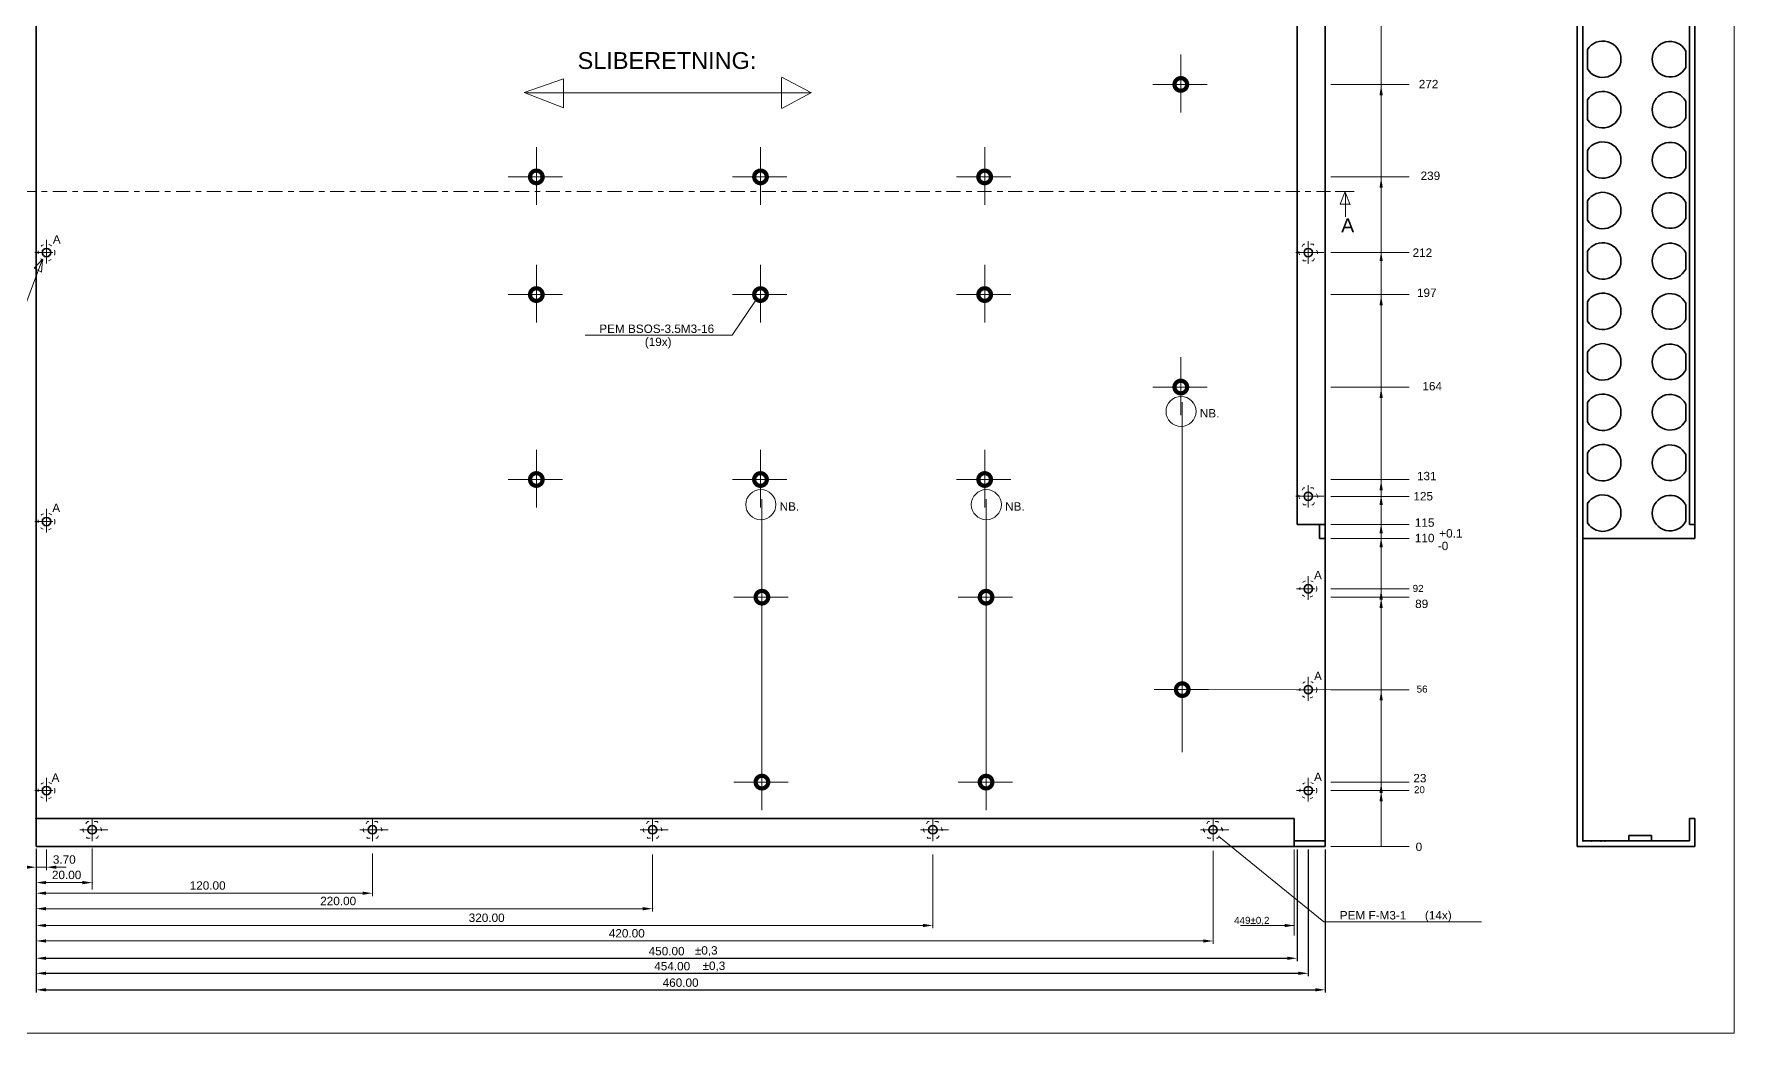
# Model space of a CAD drawing. Extents: x 20 to 965, y 10 to 705.
# Drawn here: x 358 to 965, y 10 to 367 of the extents above; entities that cross this region are included whole.
import ezdxf

# ---------------------------------------------------------------- set-up
doc = ezdxf.new("R2010")
doc.units = 0
doc.header["$MEASUREMENT"] = 0
doc.linetypes.add('CENT', pattern=[11, 5, -2, 2, -2])
doc.linetypes.add('SKJUL1', pattern=[3, 1, -2])
doc.layers.get('DEFPOINTS').update_dxf_attribs({"linetype": 'CONTINUOUS'})
for name, color, linetype, lineweight in [('110-1', 150, 'CONTINUOUS', 20), ('110-1M', 19, 'CONTINUOUS', 35), ('110-2DIM', 150, 'CONTINUOUS', 13)]:
    doc.layers.add(name, color=color, linetype=linetype, lineweight=lineweight)
doc.styles.get("Standard").update_dxf_attribs({"font": 'arial.ttf'})
doc.dimstyles.get("Standard").update_dxf_attribs({"dimtxt": 0.18, "dimasz": 0.18, "dimexe": 0.18, "dimexo": 0.0625, "dimgap": 0.09, "dimtad": 0, "dimtih": 1, "dimtoh": 1, "dimdec": 4, "dimzin": 0, "dimdsep": 46, "dimtxsty": 'Standard', "dimcen": 0.09, "dimadec": 0, "dimazin": 0, "dimtfac": 1, "dimtdec": 4, "dimtofl": 0, "dimtmove": 0, "dimatfit": 3, "dimfxl": 0, "dimtolj": 1, "dimtzin": 0, "dimarcsym": 0})

# ---------------------------------------------------------------- blocks, each defined once
blk = doc.blocks.new('*D54')
at = {"layer": '110-2DIM', "color": 0, "lineweight": -2}
for p, q in [((359.07, 75.53), (359.07, 35.67)), ((809.07, 75.53), (809.07, 35.67)), ((362.57, 36.67), (805.57, 36.67))]:
    blk.add_line(p, q, dxfattribs=at)
at = {"layer": '110-2DIM', "color": 0}
for points in [[(362.57, 37.25), (362.57, 36.09), (359.07, 36.67)], [(805.57, 37.25), (805.57, 36.09), (809.07, 36.67)]]:
    blk.add_solid(points, dxfattribs=at)
at = {"layer": 'DEFPOINTS', "color": 0}
for p in [(359.07, 76.53), (809.07, 76.53), (809.07, 36.67)]:
    blk.add_point(p, dxfattribs=at)
at = {"layer": '110-2DIM', "color": 0, "insert": (584.07, 39.2), "char_height": 3, "attachment_point": 5}
blk.add_mtext('\\A1;450.00', dxfattribs=at)
blk = doc.blocks.new('*D53')
at = {"layer": '110-2DIM', "color": 0, "lineweight": -2}
for p, q in [((359.07, 75.53), (359.07, 30.3)), ((813.07, 75.53), (813.07, 30.3)), ((362.57, 31.3), (809.57, 31.3))]:
    blk.add_line(p, q, dxfattribs=at)
at = {"layer": '110-2DIM', "color": 0}
for points in [[(362.57, 31.89), (362.57, 30.72), (359.07, 31.3)], [(809.57, 31.89), (809.57, 30.72), (813.07, 31.3)]]:
    blk.add_solid(points, dxfattribs=at)
at = {"layer": 'DEFPOINTS', "color": 0}
for p in [(359.07, 76.53), (813.07, 76.53), (813.07, 31.3)]:
    blk.add_point(p, dxfattribs=at)
at = {"layer": '110-2DIM', "color": 0, "insert": (586.07, 33.84), "char_height": 3, "attachment_point": 5}
blk.add_mtext('\\A1;454.00', dxfattribs=at)
blk = doc.blocks.new('*D52')
at = {"layer": '110-2DIM', "color": 0, "lineweight": -2}
for p, q in [((359.07, 75.53), (359.07, 24.42)), ((819.07, 75.53), (819.07, 24.42)), ((362.57, 25.42), (815.57, 25.42))]:
    blk.add_line(p, q, dxfattribs=at)
at = {"layer": '110-2DIM', "color": 0}
for points in [[(362.57, 26), (362.57, 24.83), (359.07, 25.42)], [(815.57, 26), (815.57, 24.83), (819.07, 25.42)]]:
    blk.add_solid(points, dxfattribs=at)
at = {"layer": 'DEFPOINTS', "color": 0}
for p in [(359.07, 76.53), (819.07, 76.53), (819.07, 25.42)]:
    blk.add_point(p, dxfattribs=at)
at = {"layer": '110-2DIM', "color": 0, "insert": (589.07, 27.95), "char_height": 3, "attachment_point": 5}
blk.add_mtext('\\A1;460.00', dxfattribs=at)

msp = doc.modelspace()

# ---------------------------------------------------------------- linework, layer by layer
at = {"layer": '110-1'}
for p in [(965, 705), (20, 10)]:
    msp.add_line(p, (965, 10), dxfattribs=at)
at = {"layer": '110-1M'}
for p, q in [((359.07412, 76.52671), (359.07412, 500.52671)), ((819.07412, 500.52671), (819.07412, 76.52671)), ((909.07767, 76.52671), (909.07767, 500.52671)), ((911.07767, 498.52671), (911.07767, 186.52671)), ((949.07637, 498.52671), (949.07637, 191.52671)), ((951.07637, 500.52671), (951.07637, 186.52671)), ((809.07412, 191.52671), (809.07412, 490.52671)), ((912.66698, 354.06164), (912.66698, 360.99178)), ((947.83637, 354.62844), (947.83637, 360.42499)), ((912.66698, 336.06164), (912.66698, 342.99178)), ((947.83637, 336.62844), (947.83637, 342.42499)), ((912.66698, 318.06164), (912.66698, 324.99178)), ((947.83637, 318.62844), (947.83637, 324.42499)), ((912.66698, 300.06164), (912.66698, 306.99178)), ((947.83637, 300.62844), (947.83637, 306.42499)), ((912.66698, 282.06164), (912.66698, 288.99178)), ((947.83637, 282.62844), (947.83637, 288.42499)), ((912.66698, 264.06164), (912.66698, 270.99178)), ((947.83637, 264.62844), (947.83637, 270.42499)), ((912.66698, 246.06164), (912.66698, 252.99178)), ((947.83637, 246.62844), (947.83637, 252.42499)), ((912.66698, 228.06164), (912.66698, 234.99178)), ((947.83637, 228.62844), (947.83637, 234.42499)), ((912.66698, 210.06164), (912.66698, 216.99178)), ((947.83637, 210.62844), (947.83637, 216.42499)), ((912.66698, 192.06164), (912.66698, 198.99178)), ((947.83637, 192.62844), (947.83637, 198.42499)), ((809.07412, 191.52671), (819.07412, 191.52671)), ((817.07412, 186.52671), (817.07412, 191.52671)), ((949.07637, 191.52671), (951.07637, 191.52671)), ((817.07412, 186.52671), (819.07412, 186.52671)), ((911.07767, 78.52671), (911.07767, 186.52671)), ((911.07767, 186.52671), (951.07637, 186.52671)), ((359.07412, 86.52671), (808.07412, 86.52671)), ((808.07412, 76.52671), (808.07412, 86.52671)), ((949.07767, 86.52671), (949.07767, 78.52671)), ((951.07767, 86.52671), (949.07767, 86.52671)), ((951.07767, 76.52671), (951.07767, 86.52671)), ((927.5137, 78.52671), (927.5137, 80.52671)), ((927.5137, 80.52671), (935.5137, 80.52671)), ((935.5137, 80.52671), (935.5137, 78.52671)), ((819.07412, 76.52671), (359.07412, 76.52671)), ((808.07412, 78.52671), (819.07412, 78.52671)), ((951.07767, 76.52671), (909.07767, 76.52671)), ((949.07767, 78.52671), (911.07767, 78.52671))]:
    msp.add_line(p, q, dxfattribs=at)
at = {"layer": '110-1M', "const_width": 1.5}
for points in [[(765.32764, 348.53092, 1), (769.82764, 348.53092, 1)], [(535.32764, 315.53092, 1), (539.82764, 315.53092, 1)], [(615.32764, 315.53092, 1), (619.82764, 315.53092, 1)], [(695.32764, 315.53092, 1), (699.82764, 315.53092, 1)], [(535.32764, 273.53092, 1), (539.82764, 273.53092, 1)], [(615.32764, 273.53092, 1), (619.82764, 273.53092, 1)], [(695.32764, 273.53092, 1), (699.82764, 273.53092, 1)], [(765.32764, 240.53092, 1), (769.82764, 240.53092, 1)], [(535.32764, 207.53092, 1), (539.82764, 207.53092, 1)], [(615.32764, 207.53092, 1), (619.82764, 207.53092, 1)], [(695.32764, 207.53092, 1), (699.82764, 207.53092, 1)], [(615.82764, 165.53092, 1), (620.32764, 165.53092, 1)], [(695.82764, 165.53092, 1), (700.32764, 165.53092, 1)], [(765.82764, 132.53092, 1), (770.32764, 132.53092, 1)], [(615.82764, 99.53092, 1), (620.32764, 99.53092, 1)], [(695.82764, 99.53092, 1), (700.32764, 99.53092, 1)]]:
    msp.add_lwpolyline(points, format="xyb", close=True, dxfattribs=at)
at = {"layer": '110-1M', "linetype": 'Continuous'}
for centre in [(362.77765, 288.52826), (813.07, 288.53), (813.07, 201.53), (362.77765, 192.52826), (813.07765, 168.52826), (813.07765, 132.52826), (362.77765, 96.52826), (813.07765, 96.52826), (379.07, 82.53), (479.07, 82.53), (579.07, 82.53), (679.07, 82.53), (779.07, 82.53)]:
    msp.add_circle(centre, 1.5, dxfattribs=at)
at = {"layer": '110-1M'}
for centre, radius, start, end in [((918.16637, 357.52671), 6.5, 212.21431948, 147.78568052), ((942.18637, 357.52671), 6.35, 27.15642148, 332.84357852), ((918.16637, 339.52671), 6.5, 212.21431948, 147.78568052), ((942.18637, 339.52671), 6.35, 27.15642148, 332.84357852), ((918.16637, 321.52671), 6.5, 212.21431948, 147.78568052), ((942.18637, 321.52671), 6.35, 27.15642148, 332.84357852), ((918.16637, 303.52671), 6.5, 212.21431948, 147.78568052), ((942.18637, 303.52671), 6.35, 27.15642148, 332.84357852), ((918.16637, 285.52671), 6.5, 212.21431948, 147.78568052), ((942.18637, 285.52671), 6.35, 27.15642148, 332.84357852), ((918.16637, 267.52671), 6.5, 212.21431948, 147.78568052), ((942.18637, 267.52671), 6.35, 27.15642148, 332.84357852), ((918.16637, 249.52671), 6.5, 212.21431948, 147.78568052), ((942.18637, 249.52671), 6.35, 27.15642148, 332.84357852), ((918.16637, 231.52671), 6.5, 212.21431948, 147.78568052), ((942.18637, 231.52671), 6.35, 27.15642148, 332.84357852), ((918.16637, 213.52671), 6.5, 212.21431948, 147.78568052), ((942.18637, 213.52671), 6.35, 27.15642148, 332.84357852), ((918.16637, 195.52671), 6.5, 212.21431948, 147.78568052), ((942.18637, 195.52671), 6.35, 27.15642148, 332.84357852)]:
    msp.add_arc(centre, radius, start, end, dxfattribs=at)
at = {"layer": '110-1M', "color": 0, "linetype": 'ByBlock'}
for p in [(359.07412, 96.51826), (359.07412, 86.52671), (379.07412, 76.52671), (911.07767, 78.52671), (911.07767, 78.52671), (911.07767, 78.52671), (911.07767, 78.52671), (914.07767, 78.52671), (917.37767, 78.52671), (917.67767, 78.52671), (918.92767, 78.52671)]:
    msp.add_point(p, dxfattribs=at)
at = {"layer": '110-2DIM'}
for p, q in [((839.07412, 76.52671), (839.07412, 483.52671)), ((533.18412, 345.65667), (547.30412, 350.56667)), ((547.30412, 350.56667), (547.30412, 340.12667)), ((625.06412, 350.99667), (625.06412, 340.01667)), ((635.51412, 345.70667), (625.22412, 351.06667)), ((821.07412, 348.52671), (849.07412, 348.52671)), ((547.30412, 340.12667), (533.18412, 345.65667)), ((533.88412, 345.50667), (635.39412, 345.50667)), ((635.72412, 345.70667), (625.22412, 339.91667)), ((821.07412, 315.52671), (849.07412, 315.52671)), ((361.28412, 286.17671), (348.46412, 251.74671)), ((358.37412, 282.96671), (361.28412, 286.17671)), ((361.28412, 285.88671), (360.99412, 281.50671)), ((821.07412, 288.52671), (849.07412, 288.52671)), ((360.99412, 281.50671), (358.37412, 282.96671)), ((821.07412, 273.52671), (849.07412, 273.52671)), ((615.87136, 271.52736), (607.43, 259.0619)), ((607.43, 259.0619), (555.05526, 259.0619)), ((821.07412, 240.52671), (849.07412, 240.52671)), ((768.07764, 155.53092), (768.07764, 235.18645)), ((821.07412, 207.52671), (849.07412, 207.52671)), ((618.07764, 176.17877), (618.07764, 200.56793)), ((698.07764, 176.17877), (698.07764, 200.56793)), ((821.07412, 201.52671), (849.07412, 201.52671)), ((821.07412, 191.52671), (849.07412, 191.52671)), ((821.07412, 186.52671), (849.07412, 186.52671)), ((821.07412, 168.52671), (849.07412, 168.52671)), ((821.07412, 165.52671), (849.07412, 165.52671)), ((618.07764, 155.53092), (618.07764, 110.17877)), ((698.07764, 155.53092), (698.07764, 110.17877)), ((768.07764, 155.53092), (768.07764, 110.17877)), ((777.4608, 132.53092), (821.07412, 132.52671)), ((821.07412, 132.52671), (849.07412, 132.52671)), ((821.07412, 99.52671), (849.07412, 99.52671)), ((821.07412, 96.52671), (849.07412, 96.52671)), ((808.07412, 75.44293), (808.07412, 44.81734)), ((821.07412, 76.52671), (849.07412, 76.52671)), ((808.10416, 48.36426), (788.88443, 48.36426))]:
    msp.add_line(p, q, dxfattribs=at)
at = {"layer": '110-2DIM', "color": 1}
for p, q in [((767.57764, 338.53092), (767.57764, 359.17877)), ((757.56764, 348.53092), (776.9608, 348.53092)), ((537.57764, 305.53092), (537.57764, 326.17877)), ((617.57764, 305.53092), (617.57764, 326.17877)), ((697.57764, 305.53092), (697.57764, 326.17877)), ((527.56764, 315.53092), (546.9608, 315.53092)), ((607.56764, 315.53092), (626.9608, 315.53092)), ((687.56764, 315.53092), (706.9608, 315.53092)), ((537.57764, 263.53092), (537.57764, 284.17877)), ((617.57764, 263.53092), (617.57764, 284.17877)), ((697.57764, 263.53092), (697.57764, 284.17877)), ((527.56764, 273.53092), (546.9608, 273.53092)), ((607.56764, 273.53092), (626.9608, 273.53092)), ((687.56764, 273.53092), (706.9608, 273.53092)), ((767.57764, 230.53092), (767.57764, 251.17877)), ((757.56764, 240.53092), (776.9608, 240.53092)), ((537.57764, 197.53092), (537.57764, 218.17877)), ((617.57764, 197.53092), (617.57764, 218.17877)), ((697.57764, 197.53092), (697.57764, 218.17877)), ((527.56764, 207.53092), (546.9608, 207.53092)), ((607.56764, 207.53092), (626.9608, 207.53092)), ((687.56764, 207.53092), (706.9608, 207.53092)), ((618.07764, 155.53092), (618.07764, 176.17877)), ((698.07764, 155.53092), (698.07764, 176.17877)), ((608.06764, 165.53092), (627.4608, 165.53092)), ((688.06764, 165.53092), (707.4608, 165.53092)), ((768.07764, 122.53092), (768.07764, 143.17877)), ((758.06764, 132.53092), (777.4608, 132.53092)), ((618.07764, 89.53092), (618.07764, 110.17877)), ((698.07764, 89.53092), (698.07764, 110.17877)), ((608.06764, 99.53092), (627.4608, 99.53092)), ((688.06764, 99.53092), (707.4608, 99.53092))]:
    msp.add_line(p, q, dxfattribs=at)
at = {"layer": '110-2DIM', "linetype": 'CENT'}
msp.add_line((321.00262, 310.26814), (829.43194, 310.26814), dxfattribs=at)
at = {"layer": '110-2DIM', "linetype": 'Continuous'}
for p, q in [((822.68682, 310.30131), (829.4905, 310.30131)), ((826.23503, 310.30131), (824.46093, 305.81431)), ((826.23503, 310.06131), (828.00913, 305.57431)), ((826.36175, 309.84131), (826.36175, 301.21753)), ((824.46093, 305.81431), (828.00913, 305.81431)), ((362.77765, 293.06272), (362.77765, 284.56272)), ((358.57826, 288.52826), (365.07826, 288.52826)), ((362.77765, 197.06272), (362.77765, 188.56272)), ((358.57826, 192.52826), (365.07826, 192.52826)), ((813.07765, 173.06272), (813.07765, 164.56272)), ((808.87826, 168.52826), (815.37826, 168.52826)), ((813.07765, 137.06272), (813.07765, 128.56272)), ((808.87826, 132.52826), (815.37826, 132.52826)), ((362.77765, 101.06272), (362.77765, 92.56272)), ((813.07765, 101.06272), (813.07765, 92.56272)), ((358.57826, 96.52826), (365.07826, 96.52826)), ((808.87826, 96.52826), (815.37826, 96.52826)), ((781.10407, 80.17879), (818.62324, 49.63849)), ((818.62324, 49.63849), (874.94524, 49.63849))]:
    msp.add_line(p, q, dxfattribs=at)
at = {"layer": '110-2DIM', "color": 1, "linetype": 'Continuous'}
for p, q in [((813.07596, 292.56306), (813.07596, 284.51305)), ((818.67397, 288.52781), (808.62072, 288.52781)), ((818.67397, 201.52781), (808.62072, 201.52781)), ((813.07596, 205.56306), (813.07596, 197.51305)), ((379.07596, 86.56306), (379.07596, 78.51305)), ((479.07596, 86.56306), (479.07596, 78.51305)), ((579.07596, 86.56306), (579.07596, 78.51305)), ((679.07596, 86.56306), (679.07596, 78.51305)), ((779.07596, 86.56306), (779.07596, 78.51305)), ((384.67397, 82.52781), (374.62072, 82.52781)), ((484.67397, 82.52781), (474.62072, 82.52781)), ((584.67397, 82.52781), (574.62072, 82.52781)), ((684.67397, 82.52781), (674.62072, 82.52781)), ((784.67397, 82.52781), (774.62072, 82.52781))]:
    msp.add_line(p, q, dxfattribs=at)
at = {"layer": '110-2DIM', "linetype": 'ByBlock'}
for p, q in [((359.07412, 75.88002), (359.07412, 61.24619)), ((359.07412, 75.52671), (359.07412, 68.16978)), ((359.07412, 75.52671), (359.07412, 67.09775)), ((362.77412, 75.52671), (362.77412, 68.16978)), ((379.07412, 75.81077), (379.07412, 61.17694)), ((479.07412, 74.10671), (479.07412, 58.88978)), ((579.07412, 73.66671), (579.07412, 53.35978)), ((679.07412, 73.66671), (679.07412, 47.37978)), ((779.07412, 75.00671), (779.07412, 41.83978)), ((362.77412, 69.16978), (359.07412, 69.16978)), ((366.27412, 69.16978), (369.77412, 69.16978)), ((362.57412, 63.67288), (375.57412, 63.67288)), ((362.57412, 59.88978), (475.57412, 59.88978)), ((362.57412, 54.35978), (575.57412, 54.35978)), ((362.57412, 48.37978), (675.57412, 48.37978)), ((362.57412, 42.83978), (775.57412, 42.83978))]:
    msp.add_line(p, q, dxfattribs=at)
at = {"layer": '110-2DIM', "color": 1, "linetype": 'SKJUL1'}
for points in [[(811.32461, 285.53774), (814.78868, 285.52232), (816.53407, 288.51458), (814.81539, 291.52226), (811.35132, 291.53768), (809.60593, 288.54542)], [(811.32461, 198.53774), (814.78868, 198.52232), (816.53407, 201.51458), (814.81539, 204.52226), (811.35132, 204.53768), (809.60593, 201.54542)], [(377.32461, 79.53774), (380.78868, 79.52232), (382.53407, 82.51458), (380.81539, 85.52226), (377.35132, 85.53768), (375.60593, 82.54542)], [(477.32461, 79.53774), (480.78868, 79.52232), (482.53407, 82.51458), (480.81539, 85.52226), (477.35132, 85.53768), (475.60593, 82.54542)], [(577.32461, 79.53774), (580.78868, 79.52232), (582.53407, 82.51458), (580.81539, 85.52226), (577.35132, 85.53768), (575.60593, 82.54542)], [(677.32461, 79.53774), (680.78868, 79.52232), (682.53407, 82.51458), (680.81539, 85.52226), (677.35132, 85.53768), (675.60593, 82.54542)], [(777.32461, 79.53774), (780.78868, 79.52232), (782.53407, 82.51458), (780.81539, 85.52226), (777.35132, 85.53768), (775.60593, 82.54542)]]:
    msp.add_lwpolyline(points, close=True, dxfattribs=at)
for centre in [(362.77765, 288.52826), (362.77765, 192.52826), (813.07765, 168.52826), (813.07765, 132.52826), (362.77765, 96.52826), (813.07765, 96.52826)]:
    msp.add_circle(centre, 3, dxfattribs=at)
at = {"layer": '110-2DIM'}
for centre in [(767.65719, 231.8152), (617.69778, 198.56307), (698.17689, 198.56307)]:
    msp.add_circle(centre, 5.36325, dxfattribs=at)
at = {"layer": '110-2DIM', "linetype": 'ByBlock'}
for p in [(359.07412, 100.19671), (359.07412, 99.74671), (359.07412, 99.29671), (359.07412, 95.73671), (359.07412, 87.24671), (362.77412, 69.16978), (379.07412, 63.67288), (479.07412, 59.88978), (579.07412, 54.35978), (679.07412, 48.37978), (779.07412, 42.83978)]:
    msp.add_point(p, dxfattribs=at)
for points in [[(839.6555, 344.67414), (838.48883, 344.67414), (839.07217, 348.17414)], [(839.6555, 311.67414), (838.48883, 311.67414), (839.07217, 315.17414)], [(839.6555, 285.45488), (838.48883, 285.45488), (839.07217, 288.95488)], [(839.6555, 269.67414), (838.48883, 269.67414), (839.07217, 273.17414)], [(839.6555, 236.67414), (838.48883, 236.67414), (839.07217, 240.17414)], [(839.6555, 203.67414), (838.48883, 203.67414), (839.07217, 207.17414)], [(839.6555, 198.45488), (838.48883, 198.45488), (839.07217, 201.95488)], [(839.6555, 188.31879), (838.48883, 188.31879), (839.07217, 191.81879)], [(839.6555, 183.31879), (838.48883, 183.31879), (839.07217, 186.81879)], [(839.6555, 164.67414), (838.48883, 164.67414), (839.07217, 168.17414)], [(839.6555, 161.67414), (838.48883, 161.67414), (839.07217, 165.17414)], [(839.6555, 128.67414), (838.48883, 128.67414), (839.07217, 132.17414)], [(839.6555, 95.67414), (838.48883, 95.67414), (839.07217, 99.17414)], [(839.6555, 92.67414), (838.48883, 92.67414), (839.07217, 96.17414)], [(355.57412, 68.58645), (355.57412, 69.75311), (359.07412, 69.16978)], [(366.27412, 68.58645), (366.27412, 69.75311), (362.77412, 69.16978)], [(362.57412, 63.08955), (362.57412, 64.25622), (359.07412, 63.67288)], [(375.57412, 63.08955), (375.57412, 64.25622), (379.07412, 63.67288)], [(362.57412, 59.30645), (362.57412, 60.47311), (359.07412, 59.88978)], [(362.57412, 53.77645), (362.57412, 54.94311), (359.07412, 54.35978)], [(475.57412, 59.30645), (475.57412, 60.47311), (479.07412, 59.88978)], [(575.57412, 53.77645), (575.57412, 54.94311), (579.07412, 54.35978)], [(362.57412, 47.79645), (362.57412, 48.96311), (359.07412, 48.37978)], [(675.57412, 47.79645), (675.57412, 48.96311), (679.07412, 48.37978)], [(804.65013, 47.77387), (804.65013, 48.94054), (808.15013, 48.35721)], [(362.57412, 42.25645), (362.57412, 43.42311), (359.07412, 42.83978)], [(775.57412, 42.25645), (775.57412, 43.42311), (779.07412, 42.83978)]]:
    msp.add_solid(points, dxfattribs=at)
at = {"layer": 'DEFPOINTS', "color": 0, "linetype": 'ByBlock'}
for p in [(909.07637, 352.33164), (909.07637, 334.33164)]:
    msp.add_point(p, dxfattribs=at)

# ---------------------------------------------------------------- texts
at = {"layer": '110-2DIM'}
for s, height, p in [('SLIBERETNING:', 6, (552.30412, 354.05667)), ('272', 3, (852.5018, 347.14797)), ('239', 3, (853.14659, 314.43268)), ('A', 3, (365.01726, 291.71666)), ('212', 3, (850.30599, 286.99903)), ('197', 3, (851.85702, 272.6938)), ('PEM BSOS-3.5M3-16', 3, (560.04333, 259.829)), ('(19x)', 3, (576.28557, 255.17302)), ('164', 3, (853.79137, 239.33396)), ('NB.', 3, (774.36378, 229.66991)), ('131', 3, (851.85702, 207.26321)), ('125', 3, (850.59773, 200.07127)), ('A', 3, (364.82289, 195.92475)), ('NB.', 3, (624.40438, 196.41777)), ('NB.', 3, (704.88348, 196.41777)), ('115', 3, (851.10966, 190.67111)), ('110', 3, (851.10966, 185.15937)), ('+0.1', 3, (859.81239, 186.81189)), ('-0', 3, (859.30047, 182.32362)), ('A', 3, (815.12289, 171.92475)), ('92', 2.5, (850.32941, 167.42)), ('89', 3, (851.21223, 161.65708)), ('A', 3, (815.12289, 135.92475)), ('56', 2.5, (851.75175, 131.49978)), ('A', 3, (364.57349, 99.63658)), ('A', 3, (815.12289, 99.92475)), ('23', 3, (850.56745, 99.44919)), ('20', 2.5, (850.80352, 95.57955)), ('0', 3, (851.37784, 74.93651)), ('449±0,2', 2.5, (786.61749, 48.95541)), ('PEM F-M3-1', 3, (824.30642, 50.52156)), ('(14x)', 3, (854.7008, 50.52973)), ('±0,3', 3, (594.14332, 37.9796)), ('±0,3', 3, (596.88764, 32.49302))]:
    msp.add_text(s, height=height, dxfattribs=at).set_placement(p)
at = {"layer": '110-2DIM', "linetype": 'Continuous'}
msp.add_text('A', height=5, dxfattribs=at).set_placement((824.80805, 295.72583))
at = {"layer": '110-2DIM', "linetype": 'ByBlock'}
for s, p in [('3.70', (365.0326, 70.41978)), ('20.00', (364.69912, 64.92288)), ('120.00', (413.86579, 61.13978)), ('220.00', (460.44912, 55.60978)), ('320.00', (513.44912, 49.62978)), ('420.00', (563.44912, 44.08978))]:
    msp.add_text(s, height=3, dxfattribs=at).set_placement(p)

# ---------------------------------------------------------------- dimensions: what is measured, and where the dimension line sits
at = {"layer": '110-2DIM'}
for base, p2, picture, middle in [((809.07412, 36.67005), (809.07412, 76.52671), '*D54', (584.07412, 39.20177)), ((813.07412, 31.30331), (813.07412, 76.52671), '*D53', (586.07412, 33.83502)), ((819.07412, 25.41721), (819.07412, 76.52671), '*D52', (589.07412, 27.94892))]:
    dim = msp.add_linear_dim(base=base, p1=(359.07412, 76.52671), p2=p2, dimstyle='Standard', override={"dimtxt": 3, "dimasz": 3.5, "dimexe": 1, "dimexo": 1, "dimgap": 1, "dimtad": 1, "dimtih": 0, "dimtoh": 0, "dimdec": 2, "dimtxsty": 'Standard', "dimtdec": 2, "dimtix": 1, "dimtmove": 2}, dxfattribs=at)
    dim.commit()
    dim.dimension.update_dxf_attribs({"geometry": picture, "text_midpoint": middle})

doc.saveas('drawing.dxf')
